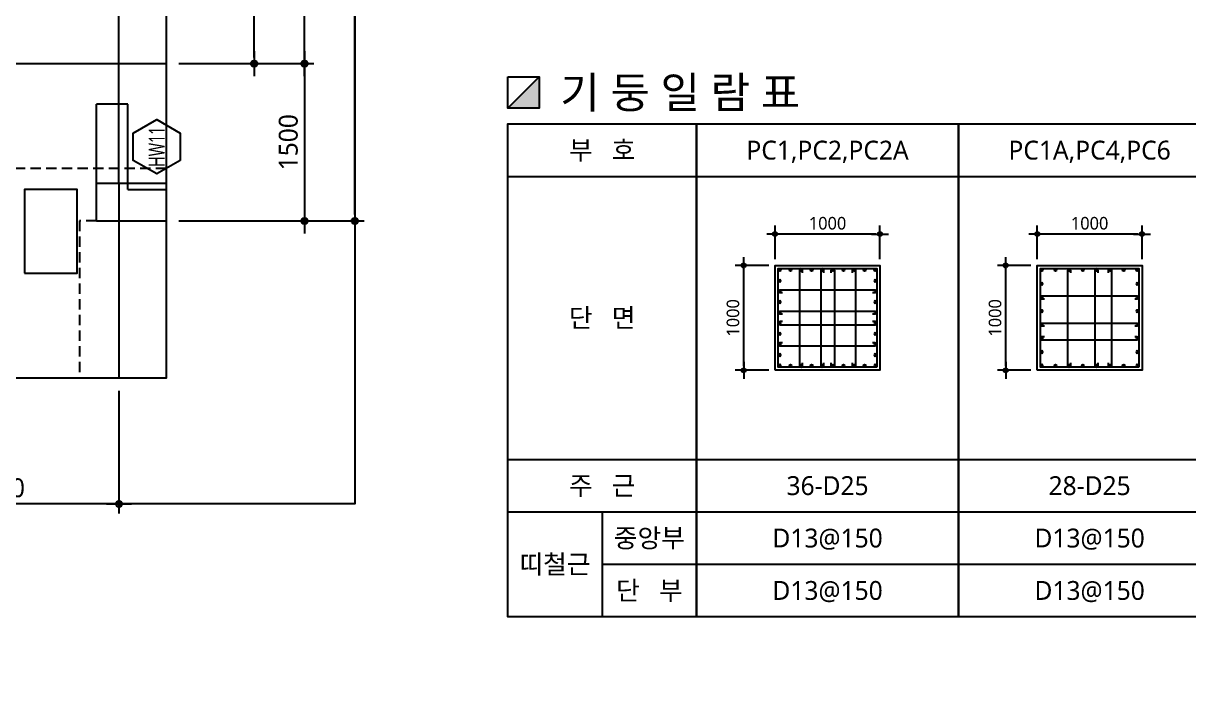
# Model space of a CAD drawing. Header units: millimetres. Extents: x 350420 to 672135, y -312840 to -44390.
# Drawn here: x 539707 to 550825, y -72135 to -65750 of the extents above; entities that cross this region are included whole.
import ezdxf
from ezdxf.enums import TextEntityAlignment as Align
from ezdxf.xclip import XClip

# ---------------------------------------------------------------- set-up
doc = ezdxf.new("R2010")
doc.units = ezdxf.units.MM
doc.header["$LTSCALE"] = 65
doc.header["$XCLIPFRAME"] = 0
for name, pattern in [('CEN', [62, 60, -1, 0, -1]), ('XS-지하주차장$0$CEN', [62, 60, -1, 0, -1]), ('XS-지하주차장$0$HID', [2.3, 1.5, -0.8])]:
    doc.linetypes.add(name, pattern=pattern)
doc.layers.get('Defpoints').update_dxf_attribs({"color": 145})
for name, color, linetype in [('BAR', 2, 'Continuous'), ('BARR', 1, 'Continuous'), ('CEN', 1, 'CEN'), ('DIM', 7, 'Continuous'), ('ELE', 7, 'Continuous'), ('HOOP', 2, 'Continuous'), ('LEADER', 7, 'Continuous'), ('M', 7, 'Continuous'), ('NAME-W', 4, 'Continuous'), ('XS-지하주차장$0$AWG', 5, 'XS-지하주차장$0$HID'), ('XS-지하주차장$0$CEN', 1, 'XS-지하주차장$0$CEN'), ('XS-지하주차장$0$COL', 2, 'Continuous'), ('XS-지하주차장$0$G', 4, 'XS-지하주차장$0$HID'), ('XS-지하주차장$0$W1', 2, 'Continuous'), ('XS-지하주차장$0$W1-H', 11, 'XS-지하주차장$0$HID')]:
    doc.layers.add(name, color=color, linetype=linetype)
doc.layers.add('DEFPOINT', color=144, linetype='Continuous', plot=False)
doc.layers.add('TEXT', color=3, linetype='Continuous', lineweight=9)
doc.styles.add('맑은고딕', font='malgun.ttf')
doc.dimstyles.new('DIM_40', dxfattribs={"dimscale": 40, "dimtxt": 3, "dimasz": 1, "dimexe": 2, "dimexo": 1.5, "dimgap": 1, "dimtad": 1, "dimdec": 0, "dimzin": 0, "dimdsep": 46, "dimtxsty": '맑은고딕', "dimblk1": 'DIMDOT', "dimblk2": 'DIMDOT', "dimsah": 1, "dimcen": 0.09, "dimdle": 2, "dimclrd": 7, "dimclre": 7, "dimclrt": 6, "dimadec": 0, "dimazin": 0, "dimtfac": 1, "dimtdec": 0, "dimtix": 1, "dimtmove": 2, "dimatfit": 3, "dimldrblk": 'DIMDOT', "dimfxl": 0, "dimtolj": 1, "dimtzin": 0, "dimarcsym": 0})
doc.dimstyles.new('DIM_60', dxfattribs={"dimscale": 60, "dimtxt": 3, "dimasz": 1, "dimexe": 1.5, "dimexo": 2, "dimgap": 1, "dimtad": 1, "dimdec": 0, "dimzin": 0, "dimdsep": 46, "dimtxsty": '맑은고딕', "dimblk1": 'DIMDOT', "dimblk2": 'DIMDOT', "dimsah": 1, "dimcen": 0.09, "dimdle": 2, "dimclrd": 7, "dimclre": 7, "dimclrt": 3, "dimadec": 0, "dimazin": 0, "dimtfac": 1, "dimtdec": 0, "dimtix": 1, "dimtmove": 2, "dimatfit": 3, "dimldrblk": 'DIMDOT', "dimfxl": 0, "dimtolj": 1, "dimtzin": 0, "dimarcsym": 0})

# ---------------------------------------------------------------- blocks, each defined once
blk = doc.blocks.new('XS-지하주차장$0$B1-6')
at = {"layer": 'XS-지하주차장$0$CEN'}
for p, q in [((26850, 360), (26850, 7100)), ((26635, 360), (36060, 360))]:
    blk.add_line(p, q, dxfattribs=at)
at = {"layer": 'XS-지하주차장$0$W1'}
for p, q in [((26935, 1115), (26635, 1115)), ((26635, 0), (26635, 1115)), ((26935, 300), (26935, 1115)), ((26935, 300), (31130, 300)), ((26635, 0), (33750, 0))]:
    blk.add_line(p, q, dxfattribs=at)
blk = doc.blocks.new('XS-지하주차장$0$B2-W')
at = {"layer": 'XS-지하주차장$0$W1-H'}
for p, q in [((104600, 73810), (104600, 73310)), ((105400, 73810), (104600, 73810)), ((105400, 73310), (105400, 73810)), ((104600, 73310), (105400, 73310)), ((105100, 73125), (106215, 73125)), ((105100, 73125), (105100, 66010)), ((106215, 72825), (106215, 73125)), ((105400, 72825), (106215, 72825)), ((105400, 72825), (105400, 68630))]:
    blk.add_line(p, q, dxfattribs=at)
blk = doc.blocks.new('XS-지하주차장')
at = {"layer": 'XS-지하주차장$0$AWG'}
for p, q in [((645110, 137820), (645110, 144115)), ((644610, 142315), (644610, 142475))]:
    blk.add_line(p, q, dxfattribs=at)
at = {"layer": 'XS-지하주차장$0$COL'}
blk.add_lwpolyline([(644110, 143000), (644110, 142500), (644910, 142500), (644910, 143000)], close=True, dxfattribs=at)
at = {"layer": 'XS-지하주차장$0$G'}
blk.add_line((644610, 142475), (640110, 142475), dxfattribs=at)
at = {"layer": 'XS-지하주차장$0$W1', "rotation": 270}
blk.add_blockref('XS-지하주차장$0$B1-6', (644610, 168950), dxfattribs=at)
at = {"layer": 'XS-지하주차장$0$W1-H'}
blk.add_blockref('XS-지하주차장$0$B2-W', (539510, 69190), dxfattribs=at)
blk = doc.blocks.new('DIMDOT')
at = {"layer": 'DIM', "linetype": 'Continuous'}
blk.add_line((-2, 0), (2, 0), dxfattribs=at)
for radius in [0.5, 0.25]:
    blk.add_circle((0, 0), radius, dxfattribs=at)
blk = doc.blocks.new('*D1197')
at = {"layer": 'Defpoints', "color": 0, "linetype": 'Continuous', "transparency": 16777216}
for p in [(538290, -69135), (540620, -69135), (538290, -70335)]:
    blk.add_point(p, dxfattribs=at)
at = {"layer": 'DIM', "color": 7, "linetype": 'Continuous', "lineweight": -2, "transparency": 16777216}
for p, q in [((538290, -69255), (538290, -70425)), ((540620, -69255), (540620, -70425)), ((540560, -70335), (538350, -70335))]:
    blk.add_line(p, q, dxfattribs=at)
at = {"layer": 'DIM', "color": 7, "linetype": 'Continuous', "lineweight": -2, "transparency": 16777216, "xscale": 60, "yscale": 60, "zscale": 60, "rotation": 180}
blk.add_blockref('DIMDOT', (538290, -70335), dxfattribs=at)
at = {"layer": 'DIM', "color": 7, "linetype": 'Continuous', "lineweight": -2, "transparency": 16777216, "xscale": 60, "yscale": 60, "zscale": 60}
blk.add_blockref('DIMDOT', (540620, -70335), dxfattribs=at)
at = {"layer": 'DIM', "color": 3, "linetype": 'Continuous', "transparency": 16777216, "insert": (539455, -70182), "char_height": 180, "attachment_point": 5, "style": '맑은고딕'}
blk.add_mtext('\\A1;2330', dxfattribs=at)
blk = doc.blocks.new('*D1198')
at = {"layer": 'Defpoints', "color": 0, "linetype": 'Continuous', "transparency": 16777216}
for p in [(541070, -58925), (542870, -58925), (541070, -67635)]:
    blk.add_point(p, dxfattribs=at)
at = {"layer": 'DIM', "color": 7, "linetype": 'Continuous', "lineweight": -2, "transparency": 16777216}
for p, q in [((541190, -58925), (542960, -58925)), ((542870, -67575), (542870, -58985)), ((541190, -67635), (542960, -67635))]:
    blk.add_line(p, q, dxfattribs=at)
at = {"layer": 'DIM', "color": 7, "linetype": 'Continuous', "lineweight": -2, "transparency": 16777216, "xscale": 60, "yscale": 60, "zscale": 60}
for p, rotation in [((542870, -58925), 90), ((542870, -67635), 270)]:
    blk.add_blockref('DIMDOT', p, dxfattribs=dict(at, rotation=rotation))
at = {"layer": 'DIM', "color": 3, "linetype": 'Continuous', "transparency": 16777216, "insert": (542716, -63280), "char_height": 180, "attachment_point": 5, "rotation": 90, "style": '맑은고딕'}
blk.add_mtext('\\A1;8710', dxfattribs=at)
blk = doc.blocks.new('*D1199')
at = {"layer": 'Defpoints', "color": 0, "linetype": 'Continuous', "transparency": 16777216}
for p in [(541070, -58925), (542390, -58925), (541070, -66135)]:
    blk.add_point(p, dxfattribs=at)
at = {"layer": 'DIM', "color": 7, "linetype": 'Continuous', "lineweight": -2, "transparency": 16777216}
for p, q in [((541190, -58925), (542480, -58925)), ((542390, -66075), (542390, -58985)), ((541190, -66135), (542480, -66135))]:
    blk.add_line(p, q, dxfattribs=at)
at = {"layer": 'DIM', "color": 7, "linetype": 'Continuous', "lineweight": -2, "transparency": 16777216, "xscale": 60, "yscale": 60, "zscale": 60}
for p, rotation in [((542390, -58925), 90), ((542390, -66135), 270)]:
    blk.add_blockref('DIMDOT', p, dxfattribs=dict(at, rotation=rotation))
at = {"layer": 'DIM', "color": 3, "linetype": 'Continuous', "transparency": 16777216, "insert": (542236, -62530), "char_height": 180, "attachment_point": 5, "rotation": 90, "style": '맑은고딕'}
blk.add_mtext('\\A1;7210', dxfattribs=at)
blk = doc.blocks.new('*D1200')
at = {"layer": 'Defpoints', "color": 0, "linetype": 'Continuous', "transparency": 16777216}
for p in [(541070, -66135), (541070, -67635), (542390, -67635)]:
    blk.add_point(p, dxfattribs=at)
at = {"layer": 'DIM', "color": 7, "linetype": 'Continuous', "lineweight": -2, "transparency": 16777216}
for p, q in [((541190, -66135), (542480, -66135)), ((542390, -66195), (542390, -67575)), ((541190, -67635), (542480, -67635))]:
    blk.add_line(p, q, dxfattribs=at)
at = {"layer": 'DIM', "color": 7, "linetype": 'Continuous', "lineweight": -2, "transparency": 16777216, "xscale": 60, "yscale": 60, "zscale": 60}
for p, rotation in [((542390, -66135), 90), ((542390, -67635), 270)]:
    blk.add_blockref('DIMDOT', p, dxfattribs=dict(at, rotation=rotation))
at = {"layer": 'DIM', "color": 3, "linetype": 'Continuous', "transparency": 16777216, "insert": (542236, -66885), "char_height": 180, "attachment_point": 5, "rotation": 90, "style": '맑은고딕'}
blk.add_mtext('\\A1;1500', dxfattribs=at)
blk = doc.blocks.new('*D1201')
at = {"layer": 'Defpoints', "color": 0, "linetype": 'Continuous', "transparency": 16777216}
for p in [(541070, -63105), (541910, -63105), (541070, -66135)]:
    blk.add_point(p, dxfattribs=at)
at = {"layer": 'DIM', "color": 7, "linetype": 'Continuous', "lineweight": -2, "transparency": 16777216}
for p, q in [((541190, -63105), (542000, -63105)), ((541910, -66075), (541910, -63165)), ((541190, -66135), (542000, -66135))]:
    blk.add_line(p, q, dxfattribs=at)
at = {"layer": 'DIM', "color": 7, "linetype": 'Continuous', "lineweight": -2, "transparency": 16777216, "xscale": 60, "yscale": 60, "zscale": 60}
for p, rotation in [((541910, -63105), 90), ((541910, -66135), 270)]:
    blk.add_blockref('DIMDOT', p, dxfattribs=dict(at, rotation=rotation))
at = {"layer": 'DIM', "color": 3, "linetype": 'Continuous', "transparency": 16777216, "insert": (541757, -64620), "char_height": 180, "attachment_point": 5, "rotation": 90, "style": '맑은고딕'}
blk.add_mtext('\\A1;3030', dxfattribs=at)
blk = doc.blocks.new('*D977')
at = {"layer": 'Defpoints', "color": 0, "transparency": 16777216}
for p in [(546580, -68060), (546880, -68060), (546880, -69060)]:
    blk.add_point(p, dxfattribs=at)
at = {"layer": 'DIM', "color": 7, "lineweight": -2, "transparency": 16777216}
for p, q in [((546820, -68060), (546500, -68060)), ((546580, -69020), (546580, -68100)), ((546820, -69060), (546500, -69060))]:
    blk.add_line(p, q, dxfattribs=at)
at = {"layer": 'DIM', "color": 7, "lineweight": -2, "transparency": 16777216, "xscale": 40, "yscale": 40, "zscale": 40}
for p, rotation in [((546580, -68060), 90), ((546580, -69060), 270)]:
    blk.add_blockref('DIMDOT', p, dxfattribs=dict(at, rotation=rotation))
at = {"layer": 'DIM', "color": 6, "transparency": 16777216, "insert": (546478, -68560), "char_height": 120, "attachment_point": 5, "rotation": 90, "style": '맑은고딕'}
blk.add_mtext('\\A1;1000', dxfattribs=at)
blk = doc.blocks.new('*D978')
at = {"layer": 'Defpoints', "color": 0, "transparency": 16777216}
for p in [(546880, -67760), (546880, -68060), (547880, -68060)]:
    blk.add_point(p, dxfattribs=at)
at = {"layer": 'DIM', "color": 7, "lineweight": -2, "transparency": 16777216}
for p, q in [((546880, -68000), (546880, -67680)), ((547880, -68000), (547880, -67680)), ((547840, -67760), (546920, -67760))]:
    blk.add_line(p, q, dxfattribs=at)
at = {"layer": 'DIM', "color": 7, "lineweight": -2, "transparency": 16777216, "xscale": 40, "yscale": 40, "zscale": 40, "rotation": 180}
blk.add_blockref('DIMDOT', (546880, -67760), dxfattribs=at)
at = {"layer": 'DIM', "color": 7, "lineweight": -2, "transparency": 16777216, "xscale": 40, "yscale": 40, "zscale": 40}
blk.add_blockref('DIMDOT', (547880, -67760), dxfattribs=at)
at = {"layer": 'DIM', "color": 6, "transparency": 16777216, "insert": (547380, -67658), "char_height": 120, "attachment_point": 5, "style": '맑은고딕'}
blk.add_mtext('\\A1;1000', dxfattribs=at)
blk = doc.blocks.new('BAR')
at = {"layer": 'BARR'}
h = blk.add_hatch(color=256, dxfattribs=at)
edge = h.paths.add_edge_path()
edge.add_arc((0, 0), 15, 0, 360)
blk.add_circle((0, 0), 15, dxfattribs=at)
blk = doc.blocks.new('*D981')
at = {"layer": 'Defpoints', "color": 0, "transparency": 16777216}
for p in [(549080, -68060), (549380, -68060), (549380, -69060)]:
    blk.add_point(p, dxfattribs=at)
at = {"layer": 'DIM', "color": 7, "lineweight": -2, "transparency": 16777216}
for p, q in [((549320, -68060), (549000, -68060)), ((549080, -69020), (549080, -68100)), ((549320, -69060), (549000, -69060))]:
    blk.add_line(p, q, dxfattribs=at)
at = {"layer": 'DIM', "color": 7, "lineweight": -2, "transparency": 16777216, "xscale": 40, "yscale": 40, "zscale": 40}
for p, rotation in [((549080, -68060), 90), ((549080, -69060), 270)]:
    blk.add_blockref('DIMDOT', p, dxfattribs=dict(at, rotation=rotation))
at = {"layer": 'DIM', "color": 6, "transparency": 16777216, "insert": (548978, -68560), "char_height": 120, "attachment_point": 5, "rotation": 90, "style": '맑은고딕'}
blk.add_mtext('\\A1;1000', dxfattribs=at)
blk = doc.blocks.new('*D982')
at = {"layer": 'Defpoints', "color": 0, "transparency": 16777216}
for p in [(549380, -67760), (549380, -68060), (550380, -68060)]:
    blk.add_point(p, dxfattribs=at)
at = {"layer": 'DIM', "color": 7, "lineweight": -2, "transparency": 16777216}
for p, q in [((549380, -68000), (549380, -67680)), ((550380, -68000), (550380, -67680)), ((550340, -67760), (549420, -67760))]:
    blk.add_line(p, q, dxfattribs=at)
at = {"layer": 'DIM', "color": 7, "lineweight": -2, "transparency": 16777216, "xscale": 40, "yscale": 40, "zscale": 40, "rotation": 180}
blk.add_blockref('DIMDOT', (549380, -67760), dxfattribs=at)
at = {"layer": 'DIM', "color": 7, "lineweight": -2, "transparency": 16777216, "xscale": 40, "yscale": 40, "zscale": 40}
blk.add_blockref('DIMDOT', (550380, -67760), dxfattribs=at)
at = {"layer": 'DIM', "color": 6, "transparency": 16777216, "insert": (549880, -67658), "char_height": 120, "attachment_point": 5, "style": '맑은고딕'}
blk.add_mtext('\\A1;1000', dxfattribs=at)

msp = doc.modelspace()

# ---------------------------------------------------------------- hatches: boundary and pattern name
at = {"layer": 'LEADER'}
msp.add_hatch(color=256, dxfattribs=at).paths.add_polyline_path([(544630, -66260), (544330, -66560), (544630, -66560)])

# ---------------------------------------------------------------- linework, layer by layer
at = {"layer": 'BAR'}
for points in [[(547850, -69030), (546910, -69030), (546910, -68090), (547850, -68090)], [(550350, -69030), (549410, -69030), (549410, -68090), (550350, -68090)]]:
    msp.add_lwpolyline(points, close=True, dxfattribs=at)
at = {"layer": 'CEN'}
for p, q in [((538290, -66135), (541070, -66135)), ((540620, -67275), (540620, -69135))]:
    msp.add_line(p, q, dxfattribs=at)
at = {"layer": 'DEFPOINT'}
for points in [[(510830, -46510), (542870, -46510), (542870, -70335), (510830, -70335)], [(512630, -47710), (541070, -47710), (541070, -69135), (512630, -69135)]]:
    msp.add_lwpolyline(points, close=True, dxfattribs=at)
at = {"layer": 'ELE'}
for points in [[(546880, -69060), (546880, -68060), (547880, -68060), (547880, -69060)], [(549380, -69060), (549380, -68060), (550380, -68060), (550380, -69060)]]:
    msp.add_lwpolyline(points, close=True, dxfattribs=at)
at = {"layer": 'HOOP'}
for points in [[(547142.2, -68130), (547142.2, -68105, 1), (547112.2, -68105), (547112.2, -69015, 1), (547142.2, -69015), (547142.2, -68990)], [(547344.4, -68130), (547344.4, -68105, 1), (547314.4, -68105), (547314.4, -69015, 1), (547344.4, -69015), (547344.4, -68990)], [(547415.6, -68130), (547415.6, -68105, -1), (547445.6, -68105), (547445.6, -69015, -1), (547415.6, -69015), (547415.6, -68990)], [(547617.8, -68130), (547617.8, -68105, -1), (547647.8, -68105), (547647.8, -69015, -1), (547617.8, -69015), (547617.8, -68990)], [(549700, -68130), (549700, -68105, 1), (549670, -68105), (549670, -69015, 1), (549700, -69015), (549700, -68990)], [(549960, -68130), (549960, -68105, 1), (549930, -68105), (549930, -69015, 1), (549960, -69015), (549960, -68990)], [(550060, -68130), (550060, -68105, -1), (550090, -68105), (550090, -69015, -1), (550060, -69015), (550060, -68990)], [(546950, -68322.2), (546925, -68322.2, -1), (546925, -68292.2), (547835, -68292.2, -1), (547835, -68322.2), (547810, -68322.2)], [(549450, -68380), (549425, -68380, -1), (549425, -68350), (550335, -68350, -1), (550335, -68380), (550310, -68380)], [(546950, -68524.4), (546925, -68524.4, -1), (546925, -68494.4), (547835, -68494.4, -1), (547835, -68524.4), (547810, -68524.4)], [(546950, -68595.6), (546925, -68595.6, 1), (546925, -68625.6), (547835, -68625.6, 1), (547835, -68595.6), (547810, -68595.6)], [(549450, -68640), (549425, -68640, -1), (549425, -68610), (550335, -68610, -1), (550335, -68640), (550310, -68640)], [(546950, -68797.8), (546925, -68797.8, 1), (546925, -68827.8), (547835, -68827.8, 1), (547835, -68797.8), (547810, -68797.8)], [(549450, -68740), (549425, -68740, 1), (549425, -68770), (550335, -68770, 1), (550335, -68740), (550310, -68740)]]:
    msp.add_lwpolyline(points, format="xyb", dxfattribs=at)
at = {"layer": 'LEADER'}
for p, q in [((544630, -66260), (544330, -66560)), ((544330, -67210), (546130, -67210)), ((546130, -67210), (548630, -67210)), ((548630, -67210), (551130, -67210)), ((544330, -69910), (546130, -69910)), ((546130, -69910), (548630, -69910)), ((548630, -69910), (551130, -69910)), ((544330, -70410), (546130, -70410)), ((545230, -70410), (545230, -71410)), ((546130, -70410), (548630, -70410)), ((548630, -70410), (551130, -70410)), ((545230, -70910), (546130, -70910)), ((546130, -70910), (548630, -70910)), ((548630, -70910), (551130, -70910))]:
    msp.add_line(p, q, dxfattribs=at)
msp.add_lwpolyline([(544330, -66260), (544630, -66260), (544630, -66560), (544330, -66560)], close=True, dxfattribs=at)
for points in [[(546130, -66710), (546130, -71410), (544330, -71410), (544330, -66710), (546130, -66710)], [(548630, -66710), (548630, -71410), (546130, -71410), (546130, -66710), (548630, -66710)], [(551130, -66710), (551130, -71410), (548630, -71410), (548630, -66710), (551130, -66710)]]:
    msp.add_lwpolyline(points, dxfattribs=at)
at = {"layer": 'M'}
msp.add_lwpolyline([(541205, -67057.4), (540980, -67187.3), (540755, -67057.4), (540755, -66797.6), (540980, -66667.7), (541205, -66797.6)], close=True, dxfattribs=at)

# ---------------------------------------------------------------- block references
ref = msp.add_blockref('XS-지하주차장', (682720, -712245), dxfattribs=dict(rotation=90))
XClip(ref).set_block_clipping_path([(643110.0000000001, 141650.0000000187), (664534.9999999981, 170090.00000001)])
at = {"layer": 'BAR', "xscale": 0.6666666666666666, "yscale": 0.6666666666666666, "zscale": 0.6666666666666666, "rotation": 180}
for p in [(546925, -68105), (547026.1, -68105), (547127.2, -68105), (547228.3, -68105), (547329.4, -68105), (547430.6, -68105), (547531.7, -68105), (547632.8, -68105), (547733.9, -68105), (547835, -68105), (549425, -68105), (549555, -68105), (549685, -68105), (549815, -68105), (549945, -68105), (550075, -68105), (550205, -68105), (550335, -68105), (547026.1, -69015), (547127.2, -69015), (547228.3, -69015), (547329.4, -69015), (547430.6, -69015), (547531.7, -69015), (547632.8, -69015), (547733.9, -69015), (549555, -69015), (549685, -69015), (549815, -69015), (549945, -69015), (550075, -69015), (550205, -69015)]:
    msp.add_blockref('BAR', p, dxfattribs=at)
at = {"layer": 'BAR', "xscale": -0.6666666666666666, "yscale": 0.6666666666666666, "zscale": 0.6666666666666666}
for p in [(546925, -68206.1), (547835, -68206.1), (549425, -68235), (550335, -68235), (546925, -68307.2), (547835, -68307.2), (549425, -68365), (550335, -68365), (546925, -68408.3), (547835, -68408.3), (546925, -68509.4), (547835, -68509.4), (549425, -68495), (550335, -68495), (546925, -68610.6), (546925, -68711.7), (547835, -68610.6), (547835, -68711.7), (549425, -68625), (550335, -68625), (546925, -68812.8), (547835, -68812.8), (549425, -68755), (550335, -68755), (546925, -68913.9), (547835, -68913.9), (549425, -68885), (550335, -68885), (546925, -69015), (547835, -69015), (549425, -69015), (550335, -69015)]:
    msp.add_blockref('BAR', p, dxfattribs=at)

# ---------------------------------------------------------------- texts
at = {"layer": 'NAME-W', "style": '맑은고딕', "width": 0.7}
msp.add_text('HW11', height=150, rotation=90, dxfattribs=at).set_placement((540980, -66927.5), align=Align.MIDDLE)
at = {"layer": 'TEXT', "style": '맑은고딕'}
msp.add_text('기 둥 일 람 표', height=300, dxfattribs=at).set_placement((544830, -66410), align=Align.MIDDLE_LEFT)
for s, p in [('부   호', (545230, -66960)), ('PC1,PC2,PC2A', (547380, -66960)), ('PC1A,PC4,PC6', (549880, -66960)), ('단   면', (545230, -68560)), ('주   근', (545230, -70160)), ('36-D25', (547380, -70160)), ('28-D25', (549880, -70160)), ('중앙부', (545680, -70660)), ('D13@150', (547380, -70660)), ('D13@150', (549880, -70660)), ('띠철근', (544780, -70910)), ('단   부', (545680, -71160)), ('D13@150', (547380, -71160)), ('D13@150', (549880, -71160))]:
    msp.add_text(s, height=180, dxfattribs=at).set_placement(p, align=Align.MIDDLE_CENTER)

# ---------------------------------------------------------------- dimensions: what is measured, and where the dimension line sits
at = {"layer": 'DIM', "linetype": 'Continuous'}
for base, p1, p2, angle, picture, middle in [((542870, -58925), (541070, -67635), (541070, -58925), 90, '*D1198', (542716.5, -63280)), ((542390, -58925), (541070, -66135), (541070, -58925), 90, '*D1199', (542236.5, -62530)), ((541910, -63105), (541070, -66135), (541070, -63105), 90, '*D1201', (541757, -64620)), ((542390, -67635), (541070, -66135), (541070, -67635), 270, '*D1200', (542236.5, -66885)), ((538290, -70335), (540620, -69135), (538290, -69135), 180, '*D1197', (539455, -70182))]:
    dim = msp.add_linear_dim(base=base, p1=p1, p2=p2, angle=angle, dimstyle='DIM_60', dxfattribs=at)
    dim.commit()
    dim.dimension.update_dxf_attribs({"geometry": picture, "text_midpoint": middle})
at = {"layer": 'DIM'}
for base, p1, p2, picture, middle in [((546880, -67760), (547880, -68060), (546880, -68060), '*D978', (547380, -67657.6)), ((549380, -67760), (550380, -68060), (549380, -68060), '*D982', (549880, -67657.6))]:
    dim = msp.add_linear_dim(base=base, p1=p1, p2=p2, dimstyle='DIM_40', dxfattribs=at)
    dim.commit()
    dim.dimension.update_dxf_attribs({"geometry": picture, "text_midpoint": middle})
for base, p1, p2, picture, middle in [((546580, -68060), (546880, -69060), (546880, -68060), '*D977', (546477.6, -68560)), ((549080, -68060), (549380, -69060), (549380, -68060), '*D981', (548977.6, -68560))]:
    dim = msp.add_linear_dim(base=base, p1=p1, p2=p2, angle=270, dimstyle='DIM_40', dxfattribs=at)
    dim.commit()
    dim.dimension.update_dxf_attribs({"geometry": picture, "text_midpoint": middle})

doc.saveas('drawing.dxf')
